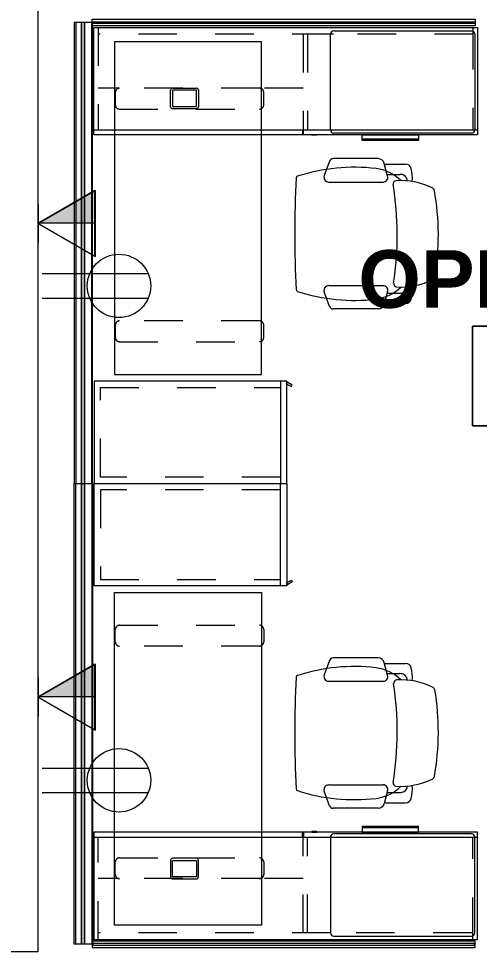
# Model space of a CAD drawing. Header units: inches. Extents: x -326 to 986, y -79 to 1436.
# Drawn here: x 265.2 to 337.1, y 191.3 to 337 of the extents above; entities that cross this region are included whole.
import ezdxf

# ---------------------------------------------------------------- set-up
doc = ezdxf.new("R2010")
doc.units = ezdxf.units.IN
doc.header["$LTSCALE"] = 48
doc.header["$MEASUREMENT"] = 0
doc.linetypes.add('Dash', pattern=[0.25, 0.125, -0.125])
for name, color, linetype, lineweight in [('A-ANNO-NOTE', 4, 'Continuous', 13), ('A-AREA-IDEN', 1, 'Continuous', 9), ('A-WALL', 8, 'Continuous', 13), ('I-FURN', 47, 'Continuous', 9), ('I-FURN-HDLN', 47, 'Dash', 9), ('I-FURN-PNLS', 47, 'Continuous', 9)]:
    doc.layers.add(name, color=color, linetype=linetype, lineweight=lineweight)
doc.styles.add('Swis721 Lt BT_B', font='', dxfattribs={"height": 9})
doc.styles.get('Swis721 Lt BT_B').set_extended_font_data('Swis721 Lt BT', bold=True)

# ---------------------------------------------------------------- blocks, each defined once
blk = doc.blocks.new('Layout_District_1_Pack-Teknion-OTJ-R2015 - Layout_District_1_Pack-Teknion-OTJ-R2015-7116662-Level XX  POWER _ SIGNAL NEW')
at = {"layer": 'I-FURN'}
for p, q in [((-0.27, 72), (-1.45, 72)), ((-1.45, 72), (-1.45, 0)), ((-1.2, 72), (-1.2, 0)), ((1.42, 72), (-1.2, 72)), ((0.17, 72), (-0.29, 72)), ((-0.29, 72), (-0.29, 0)), ((-0.27, 0), (-0.27, 72)), ((0.17, 0), (0.17, 72)), ((1.33, 72), (0.17, 72)), ((0.17, 72), (0.17, 0)), ((1.33, 0), (1.33, 72)), ((1.42, 0), (1.42, 72)), ((38.44, 50.35), (37.62, 48.09)), ((46.02, 50.74), (38.99, 50.74)), ((47.51, 48.03), (46.99, 49.99)), ((47.02, 49.89), (50.31, 49.89)), ((47.44, 48.29), (49.44, 48.29)), ((38.32, 47.09), (46.79, 47.09)), ((38.32, 30.91), (46.79, 30.91)), ((38.44, 27.65), (37.62, 29.91)), ((47.51, 29.97), (46.99, 28.01)), ((47.44, 29.71), (49.44, 29.71)), ((47.02, 28.11), (50.31, 28.11)), ((46.02, 27.26), (38.99, 27.26)), ((-1.45, 0), (-0.27, 0)), ((-1.2, 0), (1.42, 0)), ((-0.29, 0), (0.17, 0)), ((0.17, 0), (1.33, 0))]:
    blk.add_line(p, q, dxfattribs=at)
for centre, radius, start, end in [((38.99, 50.15), 0.585, 90, 160), ((46.02, 49.74), 1, 15, 90), ((50.31, 48.98), 0.911, 14.1732, 90), ((42.32, 20.62), 28.78, 83.2404, 107.9891), ((38.32, 47.84), 0.75, 160, 270), ((44.94, 42.71), 6.53, 44.8425, 83.2404), ((49.44, 46.97), 1.32, 60.2619, 90), ((49.66, 47.34), 0.896, 355.7417, 60.2619), ((45.36, 47.73), 6.02, 354.7307, 14.1732), ((202.98, 38.9), 169.98, 177.0254, 182.9069), ((33.53, 47.71), 0.3, 107.9891, 177.0254), ((46.79, 47.84), 0.75, 270, 15), ((48.86, 46.79), 0.5, 93.8774, 189.1411), ((-1.42, 38.71), 50.42, 351.5232, 9.1411), ((49.57, 36.22), 11.1, 63.3879, 93.8774), ((54.32, 45.7), 0.5, 10.1783, 63.3879), ((16.05, 38.82), 39.38, 350.3974, 10.1783), ((54.39, 32.34), 0.5, 297.0184, 350.3974), ((38.32, 30.16), 0.75, 90, 200), ((44.94, 35.29), 6.53, 276.7596, 315.1575), ((46.79, 30.16), 0.75, 345, 90), ((48.95, 31.2), 0.5, 171.5232, 266.6121), ((49.57, 41.78), 11.1, 266.6121, 297.0184), ((49.66, 30.66), 0.896, 299.7381, 4.2583), ((45.36, 30.27), 6.02, 345.8268, 5.2693), ((33.52, 30.3), 0.3, 182.9069, 251.9891), ((42.32, 57.38), 28.78, 251.9891, 276.7596), ((49.44, 31.03), 1.32, 270, 299.7381), ((46.02, 28.26), 1, 270, 345), ((50.31, 29.02), 0.911, 270, 345.8268), ((38.99, 27.85), 0.585, 200, 270)]:
    blk.add_arc(centre, radius, start, end, dxfattribs=at)
blk = doc.blocks.new('Tower-Teknion-UKSD_Single_Locker_with_Solid_Back-R2015 - UKSD422316FF-Special-7090606-Level XX  POWER _ SIGNAL NEW')
at = {"layer": 'I-FURN'}
for p, q in [((8, 15.05), (-8, 15.05)), ((-8, 15.05), (-8, -15.05)), ((8, -15.05), (8, 15.05)), ((8, -14.05), (-8, -14.05)), ((-8, -15.05), (8, -15.05)), ((7.5, -15.05), (7.13, -15.76)), ((7.13, -15.76), (7.38, -15.9)), ((7.38, -15.9), (7.88, -15.05)), ((7.88, -15.05), (7.5, -15.05))]:
    blk.add_line(p, q, dxfattribs=at)
at = {"layer": 'I-FURN-HDLN'}
for p, q in [((-7, 14.05), (7, 14.05)), ((-7, -14.05), (-7, 14.05)), ((7, 14.05), (7, -14.05))]:
    blk.add_line(p, q, dxfattribs=at)
blk = doc.blocks.new('Storage-Credenza-Teknion-UGDS_Full_Drawer_for_Height_Adjustable_Table-R2015 - 16_ x 66_-V61-Level XX  POWER _ SIGNAL NEW')
at = {"layer": 'I-FURN'}
for p, q in [((-29.94, -8), (-29.94, 8.78)), ((-29.94, 8.78), (3.75, 8.78)), ((-20.76, 9.65), (-11.96, 9.65)), ((-20.76, 8.78), (-20.76, 9.65)), ((-20.76, 9.46), (-11.96, 9.46)), ((-11.96, 8.78), (-20.76, 8.78)), ((-11.96, 9.65), (-11.96, 8.78)), ((-4.86, 8.84), (-4.07, 8.84)), ((-4.86, 8.78), (-4.86, 8.84)), ((-4.07, 8.78), (-4.86, 8.78)), ((-4.07, 8.84), (-4.07, 8.78)), ((-2.78, 8.78), (-2.78, 8)), ((-2.66, 8), (-2.66, 8.78)), ((3.75, 8.78), (26.75, 8.78)), ((26.75, 8.78), (29.95, 8.78)), ((29.95, 8.78), (29.95, -8)), ((-29.52, 8), (-29.94, 8)), ((-29.04, 8), (-29.52, 8)), ((-7.02, 8), (-29.02, 8)), ((-2.72, 8), (-7.02, 8)), ((3.75, 8), (-2.72, 8)), ((26.75, 8), (3.75, 8)), ((29.95, 8), (26.75, 8)), ((13.62, 1.77), (13.62, 4.38)), ((13.92, 4.68), (17.66, 4.68)), ((17.96, 4.38), (17.96, 1.77)), ((13.91, 4.34), (13.91, 1.8)), ((17.66, 4.34), (13.91, 4.34)), ((17.66, 1.8), (17.66, 4.34)), ((13.91, 1.8), (17.66, 1.8)), ((17.66, 1.47), (13.92, 1.47)), ((29.95, -8), (-29.94, -8))]:
    blk.add_line(p, q, dxfattribs=at)
for centre, start, end in [((13.92, 4.38), 90, 180), ((17.66, 4.38), 0, 90), ((13.92, 1.77), 180, 225), ((13.92, 1.77), 225, 256.7192), ((13.92, 1.77), 256.7192, 270), ((17.66, 1.77), 270, 283.2808), ((17.66, 1.77), 283.2808, 360)]:
    blk.add_arc(centre, 0.299, start, end, dxfattribs=at)
at = {"layer": 'I-FURN-HDLN'}
for p, q in [((-29.24, -7.43), (-29.24, 8)), ((-3.42, -6.98), (-3.42, 8)), ((-2.72, -6.98), (-2.72, 8)), ((29.25, -8), (29.25, 8)), ((-2.72, 1.5), (3.75, 1.5)), ((3.75, 1.5), (4.01, 1.5)), ((4.01, 1.5), (4.06, 1.5)), ((4.07, 1.5), (25.95, 1.5)), ((26.01, 1.5), (26.75, 1.5)), ((26.75, 1.5), (29.25, 1.5)), ((-29.24, -6.98), (-7.52, -6.98)), ((-7.5, -6.98), (-7.02, -6.98)), ((-7.02, -6.98), (29.25, -6.98)), ((-29.24, -8), (-29.24, -7.43))]:
    blk.add_line(p, q, dxfattribs=at)
blk = doc.blocks.new('Seat_Cusion-Teknion-District - UWLC-7090611-Level XX  POWER _ SIGNAL NEW')
at = {"layer": 'I-FURN'}
for p, q in [((-11.25, -7.5), (-11.25, 7.5)), ((-10.75, 8), (10.75, 8)), ((11.25, 7.5), (11.25, -7.5)), ((10.75, -8), (-10.75, -8))]:
    blk.add_line(p, q, dxfattribs=at)
for centre, start, end in [((-10.75, 7.5), 90, 180), ((10.75, 7.5), 0, 90), ((-10.75, -7.5), 180, 270), ((10.75, -7.5), 270, 0)]:
    blk.add_arc(centre, 0.5, start, end, dxfattribs=at)
blk = doc.blocks.new('Worksurface-Teknion-UNWR-Rectangle-R2015 - 24_ Depth-7059560-Level XX  POWER _ SIGNAL NEW')
at = {"layer": 'I-FURN'}
for p, q in [((26, 47.78), (-26, 47.78)), ((-26, 47.78), (-26, 24.78)), ((26, 24.78), (26, 47.78)), ((-26, 24.78), (26, 24.78))]:
    blk.add_line(p, q, dxfattribs=at)
at = {"layer": 'I-FURN-HDLN'}
for p, q in [((-20.86, 46.99), (-20.86, 25.1)), ((-18.25, 47.63), (-20.22, 47.63)), ((-17.61, 25.1), (-17.61, 46.99)), ((15.48, 46.99), (15.48, 25.1)), ((18.09, 47.63), (16.12, 47.63)), ((18.72, 25.1), (18.72, 46.99)), ((-20.22, 24.46), (-18.25, 24.46)), ((16.12, 24.46), (18.09, 24.46))]:
    blk.add_line(p, q, dxfattribs=at)
for centre, start, end in [((-20.22, 46.99), 90, 180), ((-18.25, 46.99), 360, 90), ((16.12, 46.99), 90, 180), ((18.09, 46.99), 0, 90), ((-20.22, 25.1), 180, 270), ((-18.25, 25.1), 270, 360), ((16.12, 25.1), 180, 270), ((18.09, 25.1), 270, 0)]:
    blk.add_arc(centre, 0.638, start, end, dxfattribs=at)
blk = doc.blocks.new('Screens-Teknion-UALSG_Solid_Lateral-R2015 - 9_ High Glass-7090614-Level XX  POWER _ SIGNAL NEW')
at = {"layer": 'I-FURN'}
for p, q in [((-29.89, 0.51), (29.86, 0.51)), ((-29.89, -0.51), (-29.89, 0.51)), ((-29.78, 0.12), (29.78, 0.12)), ((-29.78, -0.12), (-29.78, 0.12)), ((29.78, 0.12), (29.78, -0.12)), ((29.89, 0.51), (29.89, 0)), ((29.89, -0.51), (-29.89, -0.51)), ((29.78, -0.12), (-29.78, -0.12)), ((29.89, 0), (29.89, -0.51))]:
    blk.add_line(p, q, dxfattribs=at)
blk = doc.blocks.new('Layout_District_1_Pack-Teknion-OTJ-R2015 - Layout_District_1_Pack-Teknion-OTJ-R2015-7140215-Level XX  POWER _ SIGNAL NEW')
at = {"layer": 'I-FURN'}
for p, q in [((-1.45, -72), (-1.45, 0)), ((-1.45, 0), (-0.27, 0)), ((-1.2, 0), (1.42, 0)), ((-1.2, -72), (-1.2, 0)), ((-0.29, -72), (-0.29, 0)), ((-0.29, 0), (0.17, 0)), ((-0.27, 0), (-0.27, -72)), ((0.17, 0), (0.17, -72)), ((0.17, 0), (1.33, 0)), ((0.17, -72), (0.17, 0)), ((1.33, 0), (1.33, -72)), ((1.42, 0), (1.42, -72)), ((38.44, -27.65), (37.62, -29.91)), ((46.02, -27.26), (38.99, -27.26)), ((47.51, -29.97), (46.99, -28.01)), ((47.02, -28.11), (50.31, -28.11)), ((47.44, -29.71), (49.44, -29.71)), ((38.32, -30.91), (46.79, -30.91)), ((38.32, -47.09), (46.79, -47.09)), ((47.51, -48.03), (46.99, -49.99)), ((38.44, -50.35), (37.62, -48.09)), ((47.44, -48.29), (49.44, -48.29)), ((46.02, -50.74), (38.99, -50.74)), ((47.02, -49.89), (50.31, -49.89)), ((-0.27, -72), (-1.45, -72)), ((1.42, -72), (-1.2, -72)), ((0.17, -72), (-0.29, -72)), ((1.33, -72), (0.17, -72))]:
    blk.add_line(p, q, dxfattribs=at)
for centre, radius, start, end in [((38.99, -27.85), 0.585, 90, 160), ((46.02, -28.26), 1, 15, 90), ((42.32, -57.38), 28.78, 83.2404, 108.0109), ((44.94, -35.29), 6.53, 44.8425, 83.2404), ((50.31, -29.02), 0.911, 14.1732, 90), ((45.36, -30.27), 6.02, 354.7307, 14.1732), ((202.98, -38.9), 169.98, 177.0931, 182.9746), ((33.52, -30.3), 0.3, 108.0109, 177.0931), ((38.32, -30.16), 0.75, 160, 270), ((46.79, -30.16), 0.75, 270, 15), ((49.44, -31.03), 1.32, 60.2619, 90), ((49.66, -30.66), 0.896, 355.7417, 60.2619), ((-1.42, -38.71), 50.42, 350.8589, 8.4768), ((48.95, -31.2), 0.5, 93.3879, 188.4768), ((49.57, -41.78), 11.1, 62.9816, 93.3879), ((54.39, -32.34), 0.5, 9.6026, 62.9816), ((16.05, -38.82), 39.38, 349.8217, 9.6026), ((49.57, -36.22), 11.1, 266.1226, 296.6121), ((54.32, -45.7), 0.5, 296.6121, 349.8217), ((33.53, -47.71), 0.3, 182.9746, 252.0109), ((42.32, -20.62), 28.78, 252.0109, 276.7596), ((38.32, -47.84), 0.75, 90, 200), ((44.94, -42.71), 6.53, 276.7596, 315.1575), ((46.79, -47.84), 0.75, 345, 90), ((48.86, -46.79), 0.5, 170.8589, 266.1226), ((49.66, -47.34), 0.896, 299.7381, 4.2583), ((45.36, -47.73), 6.02, 345.8268, 5.2693), ((49.44, -46.97), 1.32, 270, 299.7381), ((50.31, -48.98), 0.911, 270, 345.8268), ((38.99, -50.15), 0.585, 200, 270), ((46.02, -49.74), 1, 270, 345)]:
    blk.add_arc(centre, radius, start, end, dxfattribs=at)
blk = doc.blocks.new('Tower-Teknion-UKSD_Single_Locker_with_Solid_Back-R2015 - UKSD422316FF-Special-7090607-Level XX  POWER _ SIGNAL NEW')
at = {"layer": 'I-FURN'}
for p, q in [((-8, 15.05), (8, 15.05)), ((-8, -15.05), (-8, 15.05)), ((7.13, 15.76), (7.38, 15.9)), ((7.5, 15.05), (7.13, 15.76)), ((7.38, 15.9), (7.88, 15.05)), ((7.88, 15.05), (7.5, 15.05)), ((8, 15.05), (8, -15.05)), ((8, 14.05), (-8, 14.05)), ((8, -15.05), (-8, -15.05))]:
    blk.add_line(p, q, dxfattribs=at)
at = {"layer": 'I-FURN-HDLN'}
for p, q in [((-7, 14.05), (-7, -14.05)), ((7, -14.05), (7, 14.05)), ((-7, -14.05), (7, -14.05))]:
    blk.add_line(p, q, dxfattribs=at)
blk = doc.blocks.new('Storage-Credenza-Teknion-UGDS_Full_Drawer_for_Height_Adjustable_Table-R2015 - 16_ x 66_-V62-Level XX  POWER _ SIGNAL NEW')
at = {"layer": 'I-FURN'}
for p, q in [((29.95, 8), (-29.94, 8)), ((-29.94, 8), (-29.94, -8.78)), ((29.95, -8.78), (29.95, 8)), ((13.62, -1.77), (13.62, -4.38)), ((13.91, -1.8), (17.66, -1.8)), ((13.91, -4.34), (13.91, -1.8)), ((17.66, -1.47), (13.92, -1.47)), ((17.66, -1.8), (17.66, -4.34)), ((17.96, -4.38), (17.96, -1.77)), ((17.66, -4.34), (13.91, -4.34)), ((13.92, -4.68), (17.66, -4.68)), ((-29.52, -8), (-29.94, -8)), ((-7.52, -8), (-29.52, -8)), ((-7.02, -8), (-7.5, -8)), ((-2.72, -8), (-7.02, -8)), ((-2.78, -8.78), (-2.78, -8)), ((3.75, -8), (-2.72, -8)), ((-2.66, -8), (-2.66, -8.78)), ((26.75, -8), (3.75, -8)), ((29.95, -8), (26.75, -8)), ((-29.94, -8.78), (3.75, -8.78)), ((-11.96, -8.78), (-20.76, -8.78)), ((-20.76, -8.78), (-20.76, -9.65)), ((-20.76, -9.46), (-11.96, -9.46)), ((-20.76, -9.65), (-11.96, -9.65)), ((-11.96, -9.65), (-11.96, -8.78)), ((-4.07, -8.78), (-4.86, -8.78)), ((-4.86, -8.78), (-4.86, -8.84)), ((-4.86, -8.84), (-4.07, -8.84)), ((-4.07, -8.84), (-4.07, -8.78)), ((3.75, -8.78), (26.75, -8.78)), ((26.75, -8.78), (29.95, -8.78))]:
    blk.add_line(p, q, dxfattribs=at)
for centre, start, end in [((13.92, -1.77), 103.2808, 180), ((13.92, -1.77), 90, 103.2808), ((17.66, -1.77), 76.7192, 90), ((17.66, -1.77), 45, 76.7192), ((17.66, -1.77), 0, 45), ((13.92, -4.38), 180, 270), ((17.66, -4.38), 270, 315), ((17.66, -4.38), 315, 0)]:
    blk.add_arc(centre, 0.299, start, end, dxfattribs=at)
at = {"layer": 'I-FURN-HDLN'}
for p, q in [((-29.24, 8), (-29.24, 7.43)), ((-29.24, 7.43), (-29.24, -8)), ((29.25, 8), (29.25, -8)), ((-29.24, 6.98), (-29.04, 6.98)), ((-29.02, 6.98), (-7.02, 6.98)), ((-7.02, 6.98), (29.25, 6.98)), ((-3.42, 6.98), (-3.42, -8)), ((-2.72, 6.98), (-2.72, -8)), ((-2.72, -1.5), (3.75, -1.5)), ((3.75, -1.5), (4.01, -1.5)), ((4.01, -1.5), (4.06, -1.5)), ((4.07, -1.5), (25.95, -1.5)), ((26.01, -1.5), (26.75, -1.5)), ((26.75, -1.5), (29.25, -1.5))]:
    blk.add_line(p, q, dxfattribs=at)
blk = doc.blocks.new('Seat_Cusion-Teknion-District - UWLC-7090612-Level XX  POWER _ SIGNAL NEW')
at = {"layer": 'I-FURN'}
for p, q in [((-11.25, 7.5), (-11.25, -7.5)), ((10.75, 8), (-10.75, 8)), ((11.25, -7.5), (11.25, 7.5)), ((-10.75, -8), (10.75, -8))]:
    blk.add_line(p, q, dxfattribs=at)
for centre, start, end in [((-10.75, 7.5), 90, 180), ((10.75, 7.5), 360, 90), ((-10.75, -7.5), 180, 270), ((10.75, -7.5), 270, 0)]:
    blk.add_arc(centre, 0.5, start, end, dxfattribs=at)
blk = doc.blocks.new('Worksurface-Teknion-UNWR-Rectangle-R2015 - 24_ Depth-7090609-Level XX  POWER _ SIGNAL NEW')
at = {"layer": 'I-FURN'}
for p, q in [((-26, -24.78), (26, -24.78)), ((-26, -47.78), (-26, -24.78)), ((26, -24.78), (26, -47.78)), ((26, -47.78), (-26, -47.78))]:
    blk.add_line(p, q, dxfattribs=at)
at = {"layer": 'I-FURN-HDLN'}
for p, q in [((-20.22, -24.46), (-18.25, -24.46)), ((16.12, -24.46), (18.09, -24.46)), ((-20.86, -46.99), (-20.86, -25.1)), ((-17.61, -25.1), (-17.61, -46.99)), ((15.48, -46.99), (15.48, -25.1)), ((18.72, -25.1), (18.72, -46.99)), ((-18.25, -47.63), (-20.22, -47.63)), ((18.09, -47.63), (16.12, -47.63))]:
    blk.add_line(p, q, dxfattribs=at)
for centre, start, end in [((-20.22, -25.1), 90, 180), ((-18.25, -25.1), 0, 90), ((16.12, -25.1), 90, 180), ((18.09, -25.1), 0, 90), ((-20.22, -46.99), 180, 270), ((-18.25, -46.99), 270, 0), ((16.12, -46.99), 180, 270), ((18.09, -46.99), 270, 0)]:
    blk.add_arc(centre, 0.638, start, end, dxfattribs=at)
blk = doc.blocks.new('Screens-Teknion-UALSG_Solid_Lateral-R2015 - 9_ High Glass-V15-Level XX  POWER _ SIGNAL NEW')
at = {"layer": 'I-FURN'}
for p, q in [((29.89, 0.51), (-29.89, 0.51)), ((-29.89, 0.51), (-29.89, -0.51)), ((-29.78, 0.12), (-29.78, -0.12)), ((29.78, 0.12), (-29.78, 0.12)), ((29.78, -0.12), (29.78, 0.12)), ((29.89, 0), (29.89, 0.51)), ((29.89, -0.51), (29.89, 0)), ((-29.89, -0.51), (29.86, -0.51)), ((-29.78, -0.12), (29.78, -0.12))]:
    blk.add_line(p, q, dxfattribs=at)
blk = doc.blocks.new('Room Tag - Room Name and Number-3379422-Level XX  POWER _ SIGNAL NEW')
at = {"layer": 'A-AREA-IDEN'}
for p, q in [((-0.1881, -0.1636), (-0.1881, -0.0018)), ((-0.1881, -0.0018), (0.1869, -0.0018)), ((0.1869, -0.0018), (-0.1881, -0.0018)), ((-0.1881, -0.0018), (-0.1881, -0.1636)), ((0.1869, -0.0018), (0.1869, -0.1636)), ((0.1869, -0.1636), (0.1869, -0.0018)), ((0.1869, -0.1636), (-0.1881, -0.1636)), ((-0.1881, -0.1636), (0.1869, -0.1636))]:
    blk.add_line(p, q, dxfattribs=at)

msp = doc.modelspace()

# ---------------------------------------------------------------- hatches: boundary and pattern name
at = {"layer": 'A-ANNO-NOTE'}
for points in [[(268.14, 305.07), (277.07, 310.23), (277.07, 305.07)], [(268.14, 231.06), (277.07, 236.22), (277.07, 231.06)]]:
    msp.add_hatch(color=256, dxfattribs=at).paths.add_polyline_path(points, flags=0)

# ---------------------------------------------------------------- linework, layer by layer
for p, q in [((268.14, 305.07), (277.07, 310.23)), ((268.14, 305.07), (277.07, 310.23)), ((268.21, 305.03), (277.14, 310.19)), ((277.07, 310.23), (277.07, 305.07)), ((277.07, 299.92), (277.07, 310.23)), ((277.14, 299.88), (277.14, 310.19)), ((268.21, 308.03), (268.21, 302.03)), ((277.07, 305.07), (268.14, 305.07)), ((268.14, 305.07), (277.07, 299.92)), ((268.21, 305.03), (277.14, 299.88)), ((268.86, 297.19), (285.39, 297.19)), ((268.86, 293.36), (285.39, 293.36)), ((268.86, 293.36), (285.39, 293.36)), ((268.14, 231.06), (277.07, 236.22)), ((268.14, 231.06), (277.07, 236.22)), ((268.21, 231.02), (277.14, 236.18)), ((277.07, 236.22), (277.07, 231.06)), ((277.07, 225.9), (277.07, 236.22)), ((277.14, 225.86), (277.14, 236.18)), ((268.21, 234.02), (268.21, 228.02)), ((277.07, 231.06), (268.14, 231.06)), ((268.14, 231.06), (277.07, 225.9)), ((268.21, 231.02), (277.14, 225.86)), ((268.86, 219.94), (285.39, 219.94)), ((268.86, 216.11), (285.39, 216.11)), ((268.86, 216.11), (285.39, 216.11))]:
    msp.add_line(p, q, dxfattribs=at)
for centre in [(280.83, 295.27), (280.83, 218.03)]:
    msp.add_circle(centre, 4.95, dxfattribs=at)
at = {"layer": 'A-WALL'}
for p, q in [((268.21, 191.31), (268.21, 410.65)), ((243.25, 191.31), (268.21, 191.31))]:
    msp.add_line(p, q, dxfattribs=at)

# ---------------------------------------------------------------- block references
at = {"layer": 'A-AREA-IDEN', "xscale": 95.99999999999994, "yscale": 95.99999999999994, "zscale": 95.99999999999994}
msp.add_blockref('Room Tag - Room Name and Number-3379422-Level XX  POWER _ SIGNAL NEW', (354.08, 289.13), dxfattribs=at)
at = {"layer": 'I-FURN'}
for name, p, rotation in [('Screens-Teknion-UALSG_Solid_Lateral-R2015 - 9_ High Glass-7090614-Level XX  POWER _ SIGNAL NEW', (306.55, 336.41), 180), ('Storage-Credenza-Teknion-UGDS_Full_Drawer_for_Height_Adjustable_Table-R2015 - 16_ x 66_-V61-Level XX  POWER _ SIGNAL NEW', (306.85, 327.64), 180), ('Seat_Cusion-Teknion-District - UWLC-7090611-Level XX  POWER _ SIGNAL NEW', (325.12, 327.13), 180), ('Worksurface-Teknion-UNWR-Rectangle-R2015 - 24_ Depth-7059560-Level XX  POWER _ SIGNAL NEW', (327.89, 307.42), 90.00000000000203), ('Tower-Teknion-UKSD_Single_Locker_with_Solid_Back-R2015 - UKSD422316FF-Special-7090606-Level XX  POWER _ SIGNAL NEW', (291.99, 272.41), 90.00000000000206), ('Tower-Teknion-UKSD_Single_Locker_with_Solid_Back-R2015 - UKSD422316FF-Special-7090607-Level XX  POWER _ SIGNAL NEW', (291.99, 256.41), 270.0000000000014), ('Worksurface-Teknion-UNWR-Rectangle-R2015 - 24_ Depth-7090609-Level XX  POWER _ SIGNAL NEW', (327.89, 221.39), 270.0000000000014), ('Storage-Credenza-Teknion-UGDS_Full_Drawer_for_Height_Adjustable_Table-R2015 - 16_ x 66_-V62-Level XX  POWER _ SIGNAL NEW', (306.85, 201.17), 180), ('Seat_Cusion-Teknion-District - UWLC-7090612-Level XX  POWER _ SIGNAL NEW', (325.12, 201.68), 180), ('Screens-Teknion-UALSG_Solid_Lateral-R2015 - 9_ High Glass-V15-Level XX  POWER _ SIGNAL NEW', (306.55, 192.41), 180)]:
    msp.add_blockref(name, p, dxfattribs=dict(at, rotation=rotation))
at = {"layer": 'I-FURN-PNLS'}
for name in ['Layout_District_1_Pack-Teknion-OTJ-R2015 - Layout_District_1_Pack-Teknion-OTJ-R2015-7116662-Level XX  POWER _ SIGNAL NEW', 'Layout_District_1_Pack-Teknion-OTJ-R2015 - Layout_District_1_Pack-Teknion-OTJ-R2015-7140215-Level XX  POWER _ SIGNAL NEW']:
    msp.add_blockref(name, (275.27, 264.41), dxfattribs=at)

# ---------------------------------------------------------------- texts
at = {"layer": 'A-AREA-IDEN', "insert": (318.2, 300.85), "char_height": 9, "width": 86.658, "attachment_point": 1, "style": 'Swis721 Lt BT_B'}
msp.add_mtext('OPEN AREA', dxfattribs=at)

doc.saveas('drawing.dxf')
